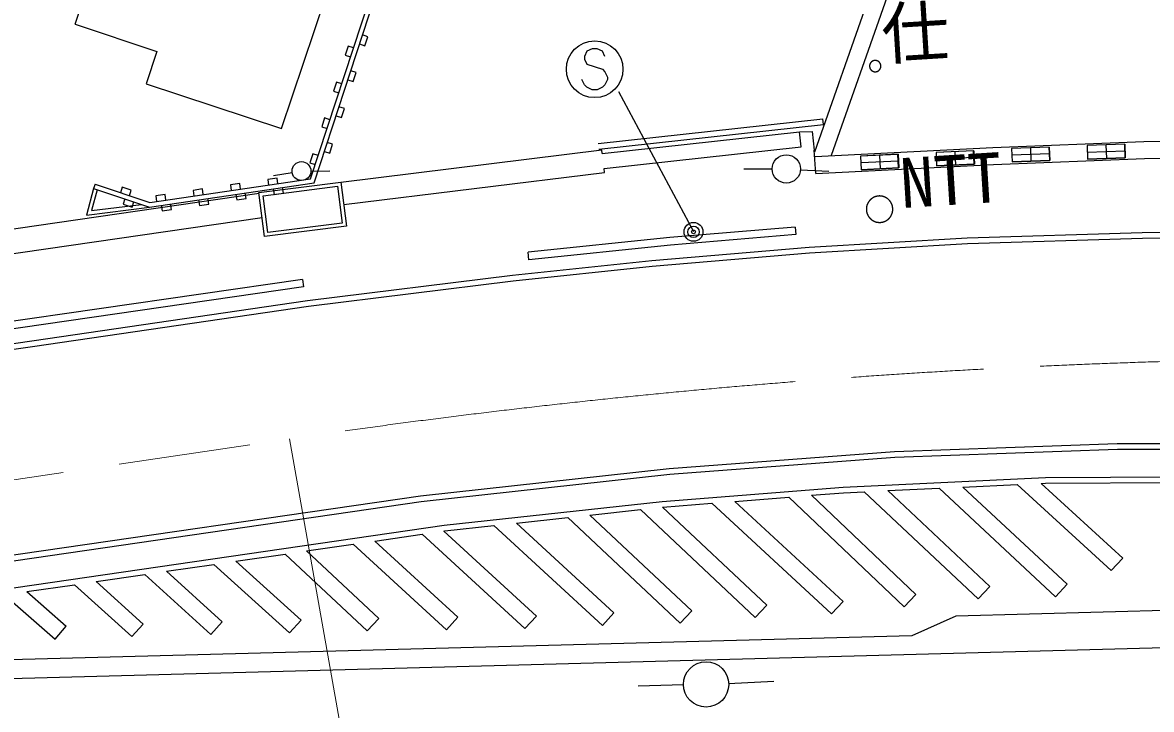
# Model space of a CAD drawing. Units: millimetres, scale not verified. Extents: x 40000 to 680000, y 20000 to 380000.
# Drawn here: x 419829 to 449737, y 287910 to 306103 of the extents above; entities that cross this region are included whole.
import ezdxf
from ezdxf.enums import TextEntityAlignment as Align

# ---------------------------------------------------------------- set-up
doc = ezdxf.new("R2010")
doc.units = ezdxf.units.MM
doc.header["$LTSCALE"] = 1000
doc.linetypes.add('CHAIN', pattern=[18.5, 12, -1.5, 3.5, -1.5])
for name, color, linetype, lineweight in [('M-BGD', 7, 'Continuous', 25), ('M-BGD-EXST', 7, 'Continuous', 25), ('M-BMK', 2, 'CHAIN', 13), ('M-STR-HTXT', 7, 'Continuous', 13), ('M-STR-STRC', 7, 'Continuous', 25)]:
    doc.layers.add(name, color=color, linetype=linetype, lineweight=lineweight)
doc.styles.add('ＭＳ ゴシック', font='')
doc.styles.get('ＭＳ ゴシック').set_extended_font_data('MS Gothic')

msp = doc.modelspace()

# ---------------------------------------------------------------- linework, layer by layer
at = {"layer": 'M-BGD'}
for p, q in [((447619, 321993), (440806, 302671)), ((448003, 321729), (441250, 302578)), ((426692, 303293), (430496, 314640)), ((427461, 301963), (431667, 314816)), ((427552, 301855), (431781, 314778)), ((421223, 306062), (422999, 311398)), ((421223, 306062), (423382, 305340)), ((428977, 305729), (428835, 305775)), ((428899, 305491), (428977, 305729)), ((428453, 305478), (428375, 305240)), ((428596, 305431), (428453, 305478)), ((428757, 305538), (428899, 305491)), ((423382, 305340), (423099, 304480)), ((428375, 305240), (428518, 305193)), ((428666, 304778), (428524, 304825)), ((428588, 304541), (428666, 304778)), ((423099, 304480), (426692, 303293)), ((428142, 304527), (428064, 304290)), ((428285, 304481), (428142, 304527)), ((428446, 304587), (428588, 304541)), ((428064, 304290), (428207, 304243)), ((428355, 303828), (428212, 303875)), ((427831, 303577), (427753, 303339)), ((427973, 303530), (427831, 303577)), ((428135, 303637), (428277, 303590)), ((428277, 303590), (428355, 303828)), ((427753, 303339), (427896, 303293)), ((435076, 302898), (441031, 303550)), ((435093, 302749), (441048, 303400)), ((441048, 303400), (441031, 303550)), ((435188, 302632), (440415, 303210)), ((440415, 303210), (440745, 303216)), ((440459, 302813), (440415, 303210)), ((440745, 303216), (440802, 302726)), ((449539, 302955), (453559, 302986)), ((427824, 302687), (427966, 302640)), ((428044, 302878), (427901, 302924)), ((427966, 302640), (428044, 302878)), ((428262, 301879), (435176, 302731)), ((435188, 302632), (435176, 302731)), ((435237, 302235), (440459, 302813)), ((440847, 302107), (440802, 302726)), ((440824, 302557), (445537, 302790)), ((445024, 302709), (444030, 302661)), ((445029, 302709), (444030, 302661)), ((444529, 302685), (444546, 302330)), ((445041, 302354), (445024, 302709)), ((445029, 302709), (445046, 302354)), ((445537, 302790), (449539, 302955)), ((447030, 302806), (446032, 302771)), ((447031, 302806), (446032, 302771)), ((446032, 302771), (446045, 302415)), ((446032, 302771), (446045, 302415)), ((446532, 302788), (446544, 302432)), ((447042, 302450), (447030, 302806)), ((447031, 302806), (447044, 302450)), ((449030, 302879), (448032, 302845)), ((449031, 302879), (448032, 302845)), ((448032, 302845), (448044, 302488)), ((448032, 302845), (448044, 302488)), ((449037, 302701), (448038, 302666)), ((448531, 302862), (448544, 302505)), ((449043, 302522), (449030, 302879)), ((449031, 302879), (449043, 302522)), ((427520, 302626), (427442, 302389)), ((427442, 302389), (427585, 302342)), ((427662, 302580), (427520, 302626)), ((443031, 302614), (442032, 302564)), ((443021, 302613), (442032, 302564)), ((442032, 302564), (442050, 302205)), ((442032, 302564), (442050, 302205)), ((443040, 302435), (442041, 302385)), ((442531, 302589), (442549, 302230)), ((443039, 302255), (443021, 302613)), ((443031, 302614), (443049, 302255)), ((444030, 302661), (444047, 302306)), ((444030, 302661), (444047, 302306)), ((445037, 302532), (444038, 302483)), ((445557, 302341), (449550, 302506)), ((447038, 302628), (446038, 302593)), ((446045, 302415), (447042, 302450)), ((447044, 302450), (446045, 302415)), ((448044, 302488), (449043, 302522)), ((449043, 302522), (448044, 302488)), ((449550, 302506), (454039, 302540)), ((426971, 302127), (426478, 302041)), ((427467, 302171), (427967, 302173)), ((428337, 301284), (435249, 302135)), ((435249, 302135), (435237, 302235)), ((439688, 302224), (438938, 302221)), ((440437, 302205), (441186, 302163)), ((440847, 302107), (445557, 302341)), ((442050, 302205), (443039, 302255)), ((443049, 302255), (442050, 302205)), ((444047, 302306), (445041, 302354)), ((445046, 302354), (444047, 302306)), ((421748, 301821), (421710, 301708)), ((421748, 301821), (423199, 301339)), ((423188, 301216), (427552, 301855)), ((423199, 301339), (427461, 301963)), ((425584, 301840), (425336, 301804)), ((425336, 301804), (425358, 301655)), ((425605, 301692), (425584, 301840)), ((426091, 301605), (428262, 301878)), ((426573, 301985), (426326, 301949)), ((426326, 301949), (426347, 301800)), ((426595, 301836), (426573, 301985)), ((428262, 301878), (428410, 300708)), ((406282, 298712), (426094, 301585)), ((421710, 301708), (421525, 301005)), ((421804, 301676), (421659, 301122)), ((421710, 301708), (423188, 301216)), ((422470, 301740), (422423, 301597)), ((422707, 301661), (422470, 301740)), ((422660, 301518), (422707, 301661)), ((423605, 301550), (423357, 301514)), ((423357, 301514), (423379, 301366)), ((423626, 301402), (423605, 301550)), ((424594, 301695), (424347, 301659)), ((424347, 301659), (424369, 301511)), ((424616, 301547), (424594, 301695)), ((425481, 301552), (425503, 301404)), ((425751, 301440), (425729, 301588)), ((426239, 300434), (426091, 301605)), ((426203, 301518), (428175, 301767)), ((426326, 300546), (426203, 301518)), ((426471, 301697), (426493, 301549)), ((426493, 301549), (426740, 301585)), ((426740, 301585), (426718, 301733)), ((428175, 301767), (428298, 300794)), ((421525, 301005), (423188, 301216)), ((421659, 301122), (422982, 301285)), ((422541, 301432), (422493, 301289)), ((422493, 301289), (422731, 301210)), ((422731, 301210), (422778, 301353)), ((423503, 301263), (423524, 301114)), ((423772, 301150), (423750, 301299)), ((424492, 301407), (424514, 301259)), ((424514, 301259), (424761, 301295)), ((424761, 301295), (424739, 301444)), ((425503, 301404), (425751, 301440)), ((406377, 298069), (426175, 300940)), ((423524, 301114), (423772, 301150)), ((428410, 300708), (426239, 300434)), ((428298, 300794), (426326, 300546)), ((440671, 300158), (444856, 300405)), ((444856, 300405), (449495, 300545)), ((444863, 300255), (449498, 300395)), ((449495, 300545), (454214, 300560)), ((449498, 300395), (454212, 300410)), ((436498, 299797), (440671, 300158)), ((436512, 299647), (440682, 300008)), ((440682, 300008), (444863, 300255)), ((432811, 299412), (436498, 299797)), ((427381, 298737), (432811, 299412)), ((432828, 299263), (436512, 299647)), ((427401, 298589), (432828, 299263)), ((420070, 297674), (427381, 298737)), ((420092, 297525), (427401, 298589)), ((379658, 291715), (420070, 297674)), ((379680, 291566), (420092, 297525)), ((442934, 294738), (448832, 294957)), ((448832, 294957), (455261, 294953)), ((436962, 294290), (442934, 294738)), ((442942, 294588), (448835, 294807)), ((448835, 294807), (455259, 294803)), ((436976, 294140), (442942, 294588)), ((430373, 293564), (436962, 294290)), ((430392, 293415), (436976, 294140)), ((441567, 293800), (446928, 294051)), ((446928, 294051), (450379, 294069)), ((436775, 293417), (441567, 293800)), ((442755, 293706), (444115, 293769)), ((442755, 293706), (445452, 291168)), ((444115, 293769), (447194, 290896)), ((444743, 293799), (446179, 293866)), ((444743, 293799), (447501, 291225)), ((446179, 293866), (448674, 291588)), ((446814, 293896), (446932, 293901)), ((446814, 293896), (448977, 291920)), ((446932, 293901), (450368, 293919)), ((412821, 291021), (430373, 293564)), ((412843, 290873), (430392, 293415)), ((430998, 292786), (436775, 293417)), ((438700, 293421), (440130, 293535)), ((438700, 293421), (441569, 290772)), ((440130, 293535), (443187, 290630)), ((440732, 293583), (441577, 293651)), ((440732, 293583), (443497, 290956)), ((441577, 293651), (442129, 293676)), ((442129, 293676), (445144, 290840)), ((434862, 293057), (436196, 293203)), ((436196, 293203), (439237, 290344)), ((436785, 293268), (436789, 293268)), ((436785, 293268), (439545, 290671)), ((436789, 293268), (438089, 293372)), ((438089, 293372), (441264, 290442)), ((432911, 292844), (434273, 292993)), ((432911, 292844), (435495, 290468)), ((434273, 292993), (437249, 290196)), ((434862, 293057), (437558, 290524)), ((408758, 289562), (430998, 292786)), ((429164, 292368), (430413, 292549)), ((430413, 292549), (433138, 290050)), ((430988, 292633), (431017, 292637)), ((430988, 292633), (433442, 290381)), ((431017, 292637), (432316, 292779)), ((432316, 292779), (435190, 290136)), ((427353, 292106), (428589, 292285)), ((428589, 292285), (431056, 290019)), ((429164, 292368), (431361, 290351)), ((425478, 291834), (426782, 292023)), ((426782, 292023), (428961, 289987)), ((427353, 292106), (429269, 290316)), ((448674, 291588), (448977, 291920)), ((423646, 291568), (424899, 291750)), ((424899, 291750), (426905, 289941)), ((425478, 291834), (427207, 290275)), ((421782, 291298), (423070, 291485)), ((423070, 291485), (424816, 289897)), ((423646, 291568), (425119, 290230)), ((419937, 291031), (421204, 291214)), ((419937, 291031), (420986, 290113)), ((421204, 291214), (422724, 289837)), ((421782, 291298), (423026, 290170)), ((445144, 290840), (445452, 291168)), ((447194, 290896), (447501, 291225)), ((419351, 290946), (420690, 289774)), ((441264, 290442), (441569, 290772)), ((443187, 290630), (443497, 290956)), ((458962, 290775), (444558, 290381)), ((435190, 290136), (435495, 290468)), ((437249, 290196), (437558, 290524)), ((439237, 290344), (439545, 290671)), ((420690, 289774), (420986, 290113)), ((422724, 289837), (423026, 290170)), ((424816, 289897), (425119, 290230)), ((426905, 289941), (427207, 290275)), ((428961, 289987), (429269, 290316)), ((431056, 290019), (431361, 290351)), ((433138, 290050), (433442, 290381)), ((444558, 290381), (443385, 289863)), ((443385, 289863), (407598, 288899)), ((458954, 289775), (407611, 288399)), ((438536, 288599), (439735, 288654)), ((437337, 288558), (436137, 288529))]:
    msp.add_line(p, q, dxfattribs=at)
for points in [[(442569, 304950), (442569, 304952), (442569, 304955), (442569, 304958), (442568, 304960), (442568, 304963), (442568, 304965), (442568, 304968), (442567, 304971), (442567, 304973), (442567, 304976), (442566, 304978), (442566, 304981), (442565, 304984), (442564, 304986), (442564, 304989), (442563, 304991), (442562, 304994), (442561, 304996), (442561, 304999), (442560, 305001), (442559, 305004), (442558, 305006), (442557, 305009), (442556, 305011), (442555, 305013), (442554, 305016), (442552, 305018), (442551, 305020), (442550, 305023), (442549, 305025), (442547, 305027), (442546, 305029), (442544, 305032), (442543, 305034), (442542, 305036), (442540, 305038), (442538, 305040), (442537, 305042), (442535, 305044), (442534, 305046), (442532, 305048), (442530, 305050), (442528, 305052), (442527, 305054), (442525, 305056), (442523, 305058), (442521, 305060), (442519, 305061), (442517, 305063), (442515, 305065), (442513, 305067), (442511, 305068), (442509, 305070), (442507, 305071), (442505, 305073), (442502, 305074), (442500, 305076), (442498, 305077), (442496, 305079), (442493, 305080), (442491, 305081), (442489, 305082), (442487, 305084), (442484, 305085), (442482, 305086), (442479, 305087), (442477, 305088), (442475, 305089), (442472, 305090), (442470, 305091), (442467, 305092), (442465, 305093), (442462, 305093), (442460, 305094), (442457, 305095), (442455, 305095), (442452, 305096), (442449, 305097), (442447, 305097), (442444, 305098), (442442, 305098), (442439, 305098), (442437, 305099), (442434, 305099), (442431, 305099), (442429, 305099), (442426, 305100), (442423, 305100), (442421, 305100), (442418, 305100), (442416, 305100), (442413, 305100), (442410, 305100), (442408, 305099), (442405, 305099), (442402, 305099), (442400, 305099), (442397, 305098), (442395, 305098), (442392, 305097), (442389, 305097), (442387, 305096), (442384, 305096), (442382, 305095), (442379, 305094), (442377, 305094), (442374, 305093), (442372, 305092), (442369, 305091), (442367, 305090), (442364, 305089), (442362, 305089), (442359, 305087), (442357, 305086), (442355, 305085), (442352, 305084), (442350, 305083), (442348, 305082), (442345, 305081), (442343, 305079), (442341, 305078), (442339, 305076), (442336, 305075), (442334, 305074), (442332, 305072), (442330, 305071), (442328, 305069), (442326, 305067), (442324, 305066), (442322, 305064), (442320, 305062), (442318, 305061), (442316, 305059), (442314, 305057), (442312, 305055), (442310, 305053), (442308, 305051), (442307, 305049), (442305, 305047), (442303, 305045), (442302, 305043), (442300, 305041), (442298, 305039), (442297, 305037), (442295, 305035), (442294, 305033), (442292, 305031), (442291, 305028), (442290, 305026), (442288, 305024), (442287, 305021), (442286, 305019), (442285, 305017), (442284, 305014), (442282, 305012), (442281, 305010), (442280, 305007), (442279, 305005), (442278, 305002), (442277, 305000), (442277, 304997), (442276, 304995), (442275, 304992), (442274, 304990), (442274, 304987), (442273, 304985), (442272, 304982), (442272, 304980), (442271, 304977), (442271, 304975), (442270, 304972), (442270, 304969), (442270, 304967), (442270, 304964), (442269, 304962), (442269, 304959), (442269, 304956), (442269, 304954), (442269, 304951), (442269, 304948), (442269, 304946), (442269, 304943), (442269, 304941), (442269, 304938), (442270, 304935), (442270, 304933), (442270, 304930), (442270, 304928), (442271, 304925), (442271, 304922), (442272, 304920), (442272, 304917), (442273, 304915), (442274, 304912), (442274, 304910), (442275, 304907), (442276, 304905), (442277, 304902), (442277, 304900), (442278, 304897), (442279, 304895), (442280, 304892), (442281, 304890), (442282, 304887), (442284, 304885), (442285, 304883), (442286, 304880), (442287, 304878), (442288, 304876), (442290, 304873), (442291, 304871), (442292, 304869), (442294, 304867), (442295, 304865), (442297, 304862), (442298, 304860), (442300, 304858), (442302, 304856), (442303, 304854), (442305, 304852), (442307, 304850), (442308, 304848), (442310, 304846), (442312, 304844), (442314, 304843), (442316, 304841), (442318, 304839), (442320, 304837), (442322, 304835), (442324, 304834), (442326, 304832), (442328, 304831), (442330, 304829), (442332, 304827), (442334, 304826), (442336, 304824), (442339, 304823), (442341, 304822), (442343, 304820), (442345, 304819), (442348, 304818), (442350, 304816), (442352, 304815), (442355, 304814), (442357, 304813), (442359, 304812), (442362, 304811), (442364, 304810), (442367, 304809), (442369, 304808), (442372, 304807), (442374, 304807), (442377, 304806), (442379, 304805), (442382, 304804), (442384, 304804), (442387, 304803), (442389, 304803), (442392, 304802), (442395, 304802), (442397, 304801), (442400, 304801), (442402, 304801), (442405, 304800), (442408, 304800), (442410, 304800), (442413, 304800), (442416, 304800), (442418, 304800), (442421, 304800), (442423, 304800), (442426, 304800), (442429, 304800), (442431, 304800), (442434, 304801), (442437, 304801), (442439, 304801), (442442, 304801), (442444, 304802), (442447, 304802), (442449, 304803), (442452, 304803), (442455, 304804), (442457, 304805), (442460, 304805), (442462, 304806), (442465, 304807), (442467, 304808), (442470, 304809), (442472, 304810), (442475, 304810), (442477, 304811), (442479, 304813), (442482, 304814), (442484, 304815), (442487, 304816), (442489, 304817), (442491, 304818), (442493, 304820), (442496, 304821), (442498, 304822), (442500, 304824), (442502, 304825), (442505, 304827), (442507, 304828), (442509, 304830), (442511, 304831), (442513, 304833), (442515, 304835), (442517, 304836), (442519, 304838), (442521, 304840), (442523, 304842), (442525, 304843), (442527, 304845), (442528, 304847), (442530, 304849), (442532, 304851), (442534, 304853), (442535, 304855), (442537, 304857), (442538, 304859), (442540, 304861), (442542, 304863), (442543, 304866), (442544, 304868), (442546, 304870), (442547, 304872), (442549, 304875), (442550, 304877), (442551, 304879), (442552, 304881), (442554, 304884), (442555, 304886), (442556, 304889), (442557, 304891), (442558, 304893), (442559, 304896), (442560, 304898), (442561, 304901), (442561, 304903), (442562, 304906), (442563, 304908), (442564, 304911), (442564, 304913), (442565, 304916), (442566, 304918), (442566, 304921), (442567, 304924), (442567, 304926), (442567, 304929), (442568, 304931), (442568, 304934), (442568, 304937), (442568, 304939), (442569, 304942), (442569, 304944), (442569, 304947)], [(442885, 301160), (442885, 301166), (442885, 301172), (442884, 301178), (442884, 301184), (442883, 301190), (442883, 301196), (442882, 301202), (442881, 301208), (442880, 301215), (442879, 301221), (442878, 301227), (442877, 301233), (442876, 301239), (442874, 301245), (442873, 301250), (442871, 301256), (442869, 301262), (442868, 301268), (442866, 301274), (442864, 301280), (442861, 301285), (442859, 301291), (442857, 301297), (442854, 301302), (442852, 301308), (442849, 301313), (442846, 301319), (442844, 301324), (442841, 301330), (442838, 301335), (442835, 301340), (442831, 301346), (442828, 301351), (442825, 301356), (442821, 301361), (442818, 301366), (442814, 301371), (442810, 301376), (442806, 301380), (442802, 301385), (442798, 301390), (442794, 301394), (442790, 301399), (442786, 301403), (442782, 301408), (442777, 301412), (442773, 301416), (442768, 301420), (442764, 301424), (442759, 301428), (442754, 301432), (442750, 301436), (442745, 301440), (442740, 301443), (442735, 301447), (442730, 301450), (442725, 301454), (442719, 301457), (442714, 301460), (442709, 301463), (442704, 301466), (442698, 301469), (442693, 301472), (442687, 301475), (442682, 301477), (442676, 301480), (442670, 301482), (442665, 301485), (442659, 301487), (442653, 301489), (442648, 301491), (442642, 301493), (442636, 301495), (442630, 301496), (442624, 301498), (442618, 301500), (442612, 301501), (442606, 301502), (442600, 301503), (442594, 301505), (442588, 301506), (442582, 301506), (442576, 301507), (442570, 301508), (442564, 301508), (442558, 301509), (442552, 301509), (442545, 301509), (442539, 301510), (442533, 301510), (442527, 301510), (442521, 301509), (442515, 301509), (442509, 301509), (442503, 301508), (442497, 301508), (442490, 301507), (442484, 301506), (442478, 301505), (442472, 301504), (442466, 301503), (442460, 301502), (442454, 301500), (442448, 301499), (442442, 301497), (442437, 301496), (442431, 301494), (442425, 301492), (442419, 301490), (442413, 301488), (442408, 301486), (442402, 301483), (442396, 301481), (442391, 301479), (442385, 301476), (442380, 301473), (442374, 301471), (442369, 301468), (442363, 301465), (442358, 301462), (442353, 301459), (442348, 301455), (442342, 301452), (442337, 301449), (442332, 301445), (442327, 301442), (442322, 301438), (442318, 301434), (442313, 301430), (442308, 301426), (442303, 301422), (442299, 301418), (442294, 301414), (442290, 301410), (442286, 301405), (442281, 301401), (442277, 301397), (442273, 301392), (442269, 301387), (442265, 301383), (442261, 301378), (442257, 301373), (442254, 301368), (442250, 301363), (442247, 301358), (442243, 301353), (442240, 301348), (442237, 301343), (442233, 301338), (442230, 301332), (442227, 301327), (442225, 301322), (442222, 301316), (442219, 301311), (442216, 301305), (442214, 301300), (442212, 301294), (442209, 301288), (442207, 301283), (442205, 301277), (442203, 301271), (442201, 301265), (442199, 301259), (442198, 301253), (442196, 301247), (442194, 301242), (442193, 301236), (442192, 301230), (442191, 301224), (442190, 301218), (442189, 301211), (442188, 301205), (442187, 301199), (442186, 301193), (442186, 301187), (442185, 301181), (442185, 301175), (442185, 301169), (442185, 301163), (442185, 301157), (442185, 301150), (442185, 301144), (442185, 301138), (442186, 301132), (442186, 301126), (442187, 301120), (442188, 301114), (442189, 301108), (442190, 301102), (442191, 301096), (442192, 301090), (442193, 301084), (442194, 301078), (442196, 301072), (442198, 301066), (442199, 301060), (442201, 301054), (442203, 301048), (442205, 301042), (442207, 301037), (442209, 301031), (442212, 301025), (442214, 301020), (442216, 301014), (442219, 301009), (442222, 301003), (442225, 300998), (442227, 300992), (442230, 300987), (442233, 300982), (442237, 300976), (442240, 300971), (442243, 300966), (442247, 300961), (442250, 300956), (442254, 300951), (442257, 300946), (442261, 300941), (442265, 300936), (442269, 300932), (442273, 300927), (442277, 300923), (442281, 300918), (442286, 300914), (442290, 300909), (442294, 300905), (442299, 300901), (442303, 300897), (442308, 300893), (442313, 300889), (442318, 300885), (442322, 300881), (442327, 300878), (442332, 300874), (442337, 300871), (442342, 300867), (442348, 300864), (442353, 300861), (442358, 300858), (442363, 300854), (442369, 300852), (442374, 300849), (442380, 300846), (442385, 300843), (442391, 300841), (442396, 300838), (442402, 300836), (442408, 300834), (442413, 300831), (442419, 300829), (442425, 300827), (442431, 300825), (442437, 300824), (442442, 300822), (442448, 300820), (442454, 300819), (442460, 300818), (442466, 300816), (442472, 300815), (442478, 300814), (442484, 300813), (442490, 300812), (442497, 300812), (442503, 300811), (442509, 300811), (442515, 300810), (442521, 300810), (442527, 300810), (442533, 300810), (442539, 300810), (442545, 300810), (442552, 300810), (442558, 300810), (442564, 300811), (442570, 300811), (442576, 300812), (442582, 300813), (442588, 300814), (442594, 300815), (442600, 300816), (442606, 300817), (442612, 300818), (442618, 300820), (442624, 300821), (442630, 300823), (442636, 300825), (442642, 300826), (442648, 300828), (442653, 300830), (442659, 300832), (442665, 300835), (442670, 300837), (442676, 300839), (442682, 300842), (442687, 300845), (442693, 300847), (442698, 300850), (442704, 300853), (442709, 300856), (442714, 300859), (442719, 300862), (442725, 300866), (442730, 300869), (442735, 300872), (442740, 300876), (442745, 300880), (442750, 300883), (442754, 300887), (442759, 300891), (442764, 300895), (442768, 300899), (442773, 300903), (442777, 300907), (442782, 300912), (442786, 300916), (442790, 300920), (442794, 300925), (442798, 300929), (442802, 300934), (442806, 300939), (442810, 300944), (442814, 300948), (442818, 300953), (442821, 300958), (442825, 300963), (442828, 300969), (442831, 300974), (442835, 300979), (442838, 300984), (442841, 300990), (442844, 300995), (442846, 301000), (442849, 301006), (442852, 301011), (442854, 301017), (442857, 301023), (442859, 301028), (442861, 301034), (442864, 301040), (442866, 301045), (442868, 301051), (442869, 301057), (442871, 301063), (442873, 301069), (442874, 301075), (442876, 301081), (442877, 301087), (442878, 301093), (442879, 301099), (442880, 301105), (442881, 301111), (442882, 301117), (442883, 301123), (442883, 301129), (442884, 301135), (442884, 301141), (442885, 301147), (442885, 301153)]]:
    msp.add_lwpolyline(points, close=True, dxfattribs=at)
for centre, radius in [((427217, 302170), 250), ((440063, 302226), 375), ((437937, 288572), 600)]:
    msp.add_circle(centre, radius, dxfattribs=at)
at = {"layer": 'M-BGD-EXST'}
for p, q in [((434918, 305411), (434782, 305343)), ((435055, 305411), (434918, 305411)), ((435191, 305343), (435055, 305411)), ((434782, 305343), (434714, 305207)), ((434714, 305207), (434714, 305138)), ((434714, 305138), (434782, 305002)), ((435259, 305207), (435191, 305343)), ((434782, 305002), (435191, 304866)), ((435191, 304866), (435259, 304798)), ((435259, 304798), (435327, 304661)), ((434714, 304457), (434646, 304593)), ((435327, 304593), (435259, 304457)), ((435327, 304661), (435327, 304593)), ((434782, 304388), (434714, 304457)), ((434918, 304320), (434782, 304388)), ((435055, 304320), (434918, 304320)), ((435191, 304388), (435055, 304320)), ((435259, 304457), (435191, 304388)), ((435618, 304277), (437604, 300566))]:
    msp.add_line(p, q, dxfattribs=at)
for centre, radius in [((434986, 304866), 750), ((437605, 300559), 250), ((437605, 300559), 150), ((437605, 300559), 50)]:
    msp.add_circle(centre, radius, dxfattribs=at)
at = {"layer": 'M-BMK'}
msp.add_line((409035, 292430), (426899, 295077), dxfattribs=at)
msp.add_arc((456050, 97454), 199761, 78.60384, 98.39116, dxfattribs=at)
at = {"layer": 'M-STR-HTXT'}
msp.add_line((432227, 265162), (426899, 295077), dxfattribs=at)
at = {"layer": 'M-STR-STRC'}
for p, q in [((440300, 300687), (436980, 300409)), ((440300, 300687), (440317, 300487)), ((436980, 300409), (433222, 300018)), ((440317, 300487), (436998, 300210)), ((433242, 299819), (433222, 300018)), ((436998, 300210), (433242, 299819)), ((427245, 299301), (418588, 298053)), ((427273, 299103), (418616, 297855)), ((427245, 299301), (427273, 299103))]:
    msp.add_line(p, q, dxfattribs=at)

# ---------------------------------------------------------------- texts
at = {"layer": 'M-BGD', "style": 'ＭＳ ゴシック'}
for s, p in [('仕', (442648, 304734)), ('NTT', (443146, 300795))]:
    msp.add_text(s, height=1320, rotation=3.566, dxfattribs=at).set_placement(p, align=Align.BOTTOM_LEFT)

doc.saveas('drawing.dxf')
